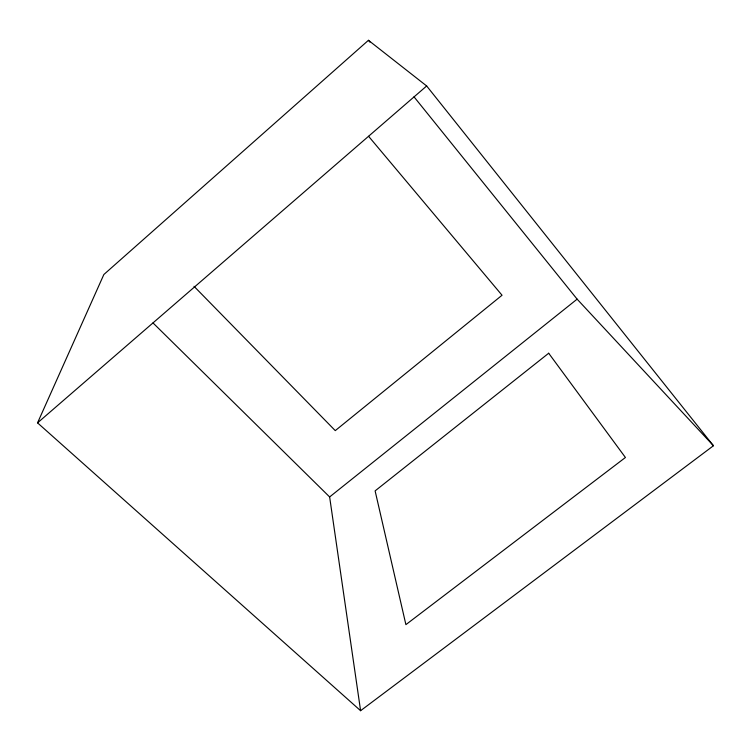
<?xml version="1.0" encoding="UTF-8"?>
<svg xmlns="http://www.w3.org/2000/svg" width="751" height="751" viewBox="0 0 751 751"><rect width="100%" height="100%" fill="white"/><g stroke="black" fill="none" stroke-linecap="round" stroke-linejoin="round"><path stroke-width="1.13" d="M37.55 422.86L103.854 274.519L368.441 40.301L426.662 85.971L713.45 445.737L360.593 710.699L37.55 422.86L426.662 85.971M360.593 710.699L329.633 496.946L577.125 299.151L713.45 445.737M153.007 322.939L329.633 496.946M194.03 286.328L335.265 430.623L502.043 295.237L368.581 136.297M368.441 40.301L369.905 42.131M413.998 96.813L577.125 299.151M548.69 353.233L375.115 490.882L405.897 624.635L625.423 457.49L548.69 353.233"/></g></svg>
